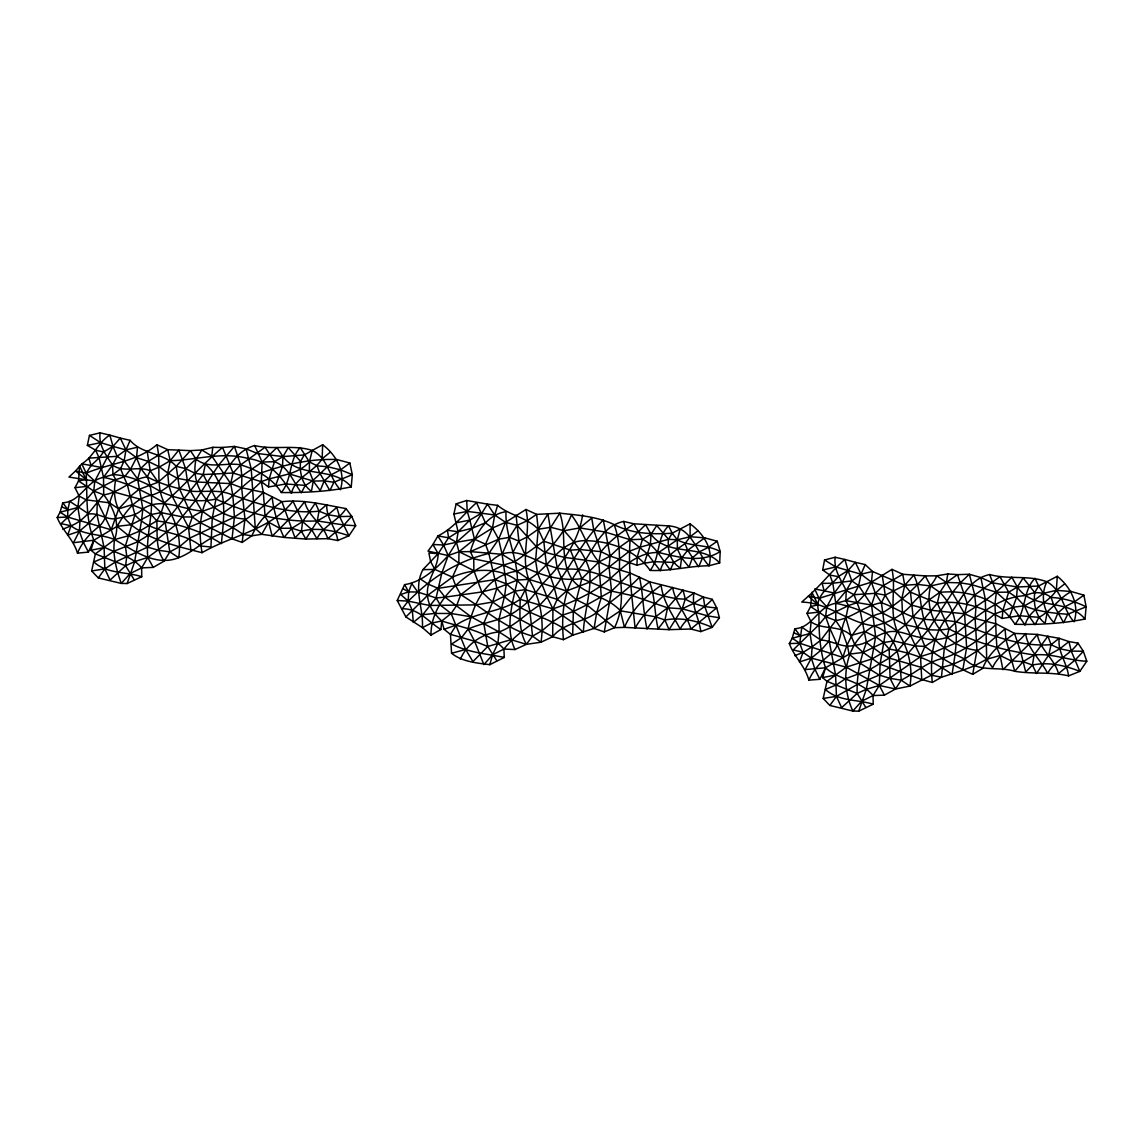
<?xml version="1.0" encoding="UTF-8"?>
<svg xmlns="http://www.w3.org/2000/svg" width="1144" height="1144" viewBox="0 0 1144 1144"><rect width="100%" height="100%" fill="white"/><g stroke="black" fill="none" stroke-linecap="round" stroke-linejoin="round"><path stroke-width="1.5" d="M514.972 649.549C504.618 627.498 512.712 602.573 517.417 580.079C517.217 556.713 505.004 534.906 505.991 511.711C486.4 514.514 475.346 534.234 470.327 551.622L473.73 558.83L473.873 570.656L481.781 591.977L492.621 602.044L510.567 614.342L552.652 636.736L563.449 639.668L572.672 635.192L594.065 628.428L596.71 612.555L601.315 597.382L598.827 562.019C587.087 547.847 582.625 529.472 571.414 514.957C561.904 538.824 540.611 561.561 516.788 571.228C487.287 575.089 473.201 602.602 468.153 629.028L474.631 641.241L483.855 664.592L492.635 654.74L503.918 649.063L514.972 649.549L526.369 644.329L540.983 642.227L552.652 636.736L552.952 608.837L557.199 599.342L566.58 590.962L589.761 582.153L629.157 551.351L639.525 547.347L668.496 539.31L677.305 539.811L690.118 536.722L704.704 537.852L717.259 541.241L720.191 551.551C701.401 563.491 678.707 557.257 658.629 552.495C638.481 551.909 623.68 566.38 609.838 579.007C593.579 592.864 573.173 602.187 552.952 608.837C536.236 621.678 516.888 632.432 503.918 649.063L504.261 657.457L489.789 664.664C476.748 663.034 462.176 661.747 451.551 653.267L450.45 634.362L456.342 624.981C475.647 611.883 500.643 612.469 520.191 599.356L525.353 589.618L528.785 579.307C520.177 556.513 531.288 532.832 525.968 509.48L505.562 522.322L492.492 527.999L474.488 539.21L458.958 551.723L448.219 555.569C436.565 568.296 422.279 582.01 404.59 584.613L397.24 600.486L405.877 616.931L422.393 627.613L430.959 635.077L440.883 629.515L441.756 620.977L451.122 613.484L456.771 605.333L460.703 594.708L492.535 570.498L503.403 565.064L514.814 561.69L543.786 541.198L550.807 527.298L559.788 513.184C578.335 515.158 596.953 516.459 614.113 524.581C631.931 533.89 652.552 534.52 672.186 533.19L690.061 523.852C703.16 533.304 713.956 549.006 708.98 565.765C689.217 565.908 669.912 571.457 650.149 570.413C635.907 550.092 609.809 541.012 585.871 540.697C559.745 539.682 549.306 568.496 528.785 579.307L517.417 580.079L496.896 588.145L481.781 591.977L444.987 597.154L436.093 597.94L417.803 592.049L408.665 591.877L400.686 594.508L408.179 601.129L412.369 610.653L413.299 622.379L422.765 614.7L436.093 597.94L441.841 572.987L448.219 555.569L456.499 542.299L472.501 528.128L487.473 504.118L497.626 505.333C509.681 515.672 526.912 517.202 538.181 529.243L543.786 541.198L546.389 564.807L554.096 587.001L557.199 599.342L584.555 619.691L594.065 628.428L604.261 631.903L614.485 627.698L624.467 627.37L669.068 629.658L690.89 629.014L700.786 631.588L712.154 627.37L719.419 617.76L716.716 607.836L712.254 599.327L703.374 597.054L693.979 593.007L649.577 581.824L630.373 573.115L609.037 566.723L598.827 562.019L564.149 557.342L544.43 552.137L536.15 546.374L517.059 525.353L505.562 522.322L494.708 515.014L487.473 504.118L466.666 500.5L456.184 503.832L453.882 514.042L458.115 531.788L456.499 542.299L458.958 551.723L458.815 563.091L452.466 577.105L427.541 595.438L405.877 616.931M312.255 450.45L309.38 461.919C296.639 475.933 277.592 474.917 261.29 481.681L243.129 498.612L223.495 512.684L188.574 527.498L147.748 557.486L134.692 561.547L125.583 565.765L110.067 580.079L104.848 568.84L104.104 547.561L96.882 514.185L97.311 501.458L93.736 491.048L94.795 481.123L113.027 446.389L120.292 438.052L130.116 440.34C141.927 454.54 164.05 452.595 176.205 466.323L185.6 468.625L194.966 473.258L203.203 474.56L233.076 473.03L261.29 481.681L268.525 486.972L285.671 483.969L305.219 485.385C317.474 479.093 324.753 466.523 337.094 459.602L349.835 463.02L352.309 474.66L351.237 486.886C328.457 491.605 304.604 492.778 281.338 492.535C272.258 477.949 256.642 469.712 240.64 464.85C225.783 462.076 209.08 469.712 196.067 459.159L190.419 450.636L167.739 449.649L156.842 444.73C136.78 461.976 109.667 463.134 86.186 473.187L75.561 470.971L68.955 477.077L94.795 481.123L113.971 491.977L140.626 499.327L152.495 504.647L161.204 512.641L165.208 522.408L169.812 551.894L164.25 561.032L153.239 567.395L141.641 567.896L130.116 573.587L121.25 583.411L98.327 577.934L91.634 570.97L95.367 553.896L114.557 539.568L128.629 535.735L139.74 531.03L156.814 520.849L161.204 512.641L164.307 503.002C184.542 485.371 201.973 464.578 222.537 447.461L234.406 446.417L246.103 448.891L257.5 453.496L282.983 456.57L304.218 454.954L322.651 444.73C336.379 455.055 346.046 472.443 340.354 489.746C329.086 477.963 328.685 458.415 312.255 450.45C293.622 444.344 273.616 450.221 254.669 445.545C232.561 451.68 225.697 475.375 211.683 490.69C199.213 508.68 198.398 531.803 202.059 552.695C165.88 543.357 105.176 530.616 115.716 479.708L112.999 474.531L112.512 465.022C106.12 455.169 98.455 445.502 100.057 432.832L89.461 435.406L87.344 445.388L95.638 450.236L103.575 451.966L113.027 446.389L125.969 449.921L136.522 457.686L148.177 461.361L159.531 466.924L167.725 473.044L177.463 478.321L196.739 482.01L230.688 483.597L241.656 487.716L263.349 492.378L281.925 501.701C303.646 499.156 324.896 504.933 346.017 508.579L351.723 516.302L355.67 525.711L348.949 535.778L337.766 540.511L327.77 538.667L305.848 539.053L283.969 537.423L261.762 534.319L251.823 535.792L243.486 534.577L233.304 527.884L212.255 518.089L201.916 511.025L190.39 491.119L187.287 480.323L185.6 468.625L178.836 450.021L170.213 460.732L159.531 466.924L150.221 470.77C138.066 465.408 123.781 473.373 112.512 465.022L103.518 477.334C86.243 480.666 80.895 501.916 62.777 502.774L60.074 512.226L57.2 517.503C62.234 530.473 73.588 539.525 77.477 553.153L88.431 552.094L93.865 540.211L117.131 526.34L131.131 524.738L151.108 514.5L161.204 512.641L182.64 516.931L192.378 517.002C204.79 507.521 222.465 508.151 232.818 495.166C242.213 487.716 250.422 478.75 261.032 472.93C285.628 464.35 311.139 458.387 337.094 459.602M1071.256 591.519L1056.355 590.347L1043.514 593.307L1034.262 600.3L1024.423 605.834L1013.169 607.192L994.994 613.827L976.046 629.486L956.012 642.942L932.903 652.652L920.52 656.613L879.307 685.442L866.323 689.317L857.171 693.421L841.612 707.678L836.436 696.367L835.578 675.031L829.2 640.883L829.543 627.656L825.625 616.716L826.797 606.849L834.291 593.064L842.427 582.11L848.076 570.498L855.354 562.319L865.193 564.593L872.543 571.485L904.732 585.299L910.467 592.149L937.322 603.174C960.145 599.785 982.567 607.235 1002.115 618.446L1019.418 615.715L1038.938 617.331C1051.264 610.91 1058.643 598.269 1071.256 591.519L1083.883 595.152L1086.142 606.792L1084.998 619.004C1062.175 623.694 1038.266 624.824 1014.971 624.295C999.37 599.17 968.11 589.532 939.839 592.349L930.644 585.957L925.253 575.904L902.759 574.274L891.991 569.354L871.428 582.153L819.004 598.341L808.422 596.081L801.744 602.087C828.499 602.616 847.704 622.436 873.93 625.911C897.697 633.619 899.971 659.058 901.2 680.165L895.48 689.017L884.412 695.152L873.029 695.566L861.646 701.215L852.823 711.039L829.858 705.448L823.194 698.441L826.969 681.366L846.274 667.167L871.914 658.944L889.174 649.12L893.793 640.94L897.268 631.173L905.533 624.796L928.871 599.999L939.839 592.349L946.388 582.468L957.485 574.631L969.34 574.274L980.851 577.548L992.105 582.739L1017.345 587.029L1038.609 586L1057.271 576.29C1070.712 587.058 1079.779 604.59 1074.087 621.821C1062.776 609.966 1062.905 590.318 1046.803 581.767C1028.542 574.817 1008.35 579.779 989.66 574.531C966.237 579.507 960.173 604.962 945.058 619.934C932.031 637.866 930.029 661.032 932.317 682.453L921.749 679.536L880.079 664.149L863.119 652.438L854.94 645.116L850.936 635.435L845.888 617.832L848.405 605.605L845.831 600.657L846.26 590.561C840.983 579.879 833.69 570.027 835.12 557.257L824.552 559.988L822.679 569.998L829.915 575.089L838.209 576.619L848.076 570.498L861.032 574.202L871.428 582.153L883.111 585.728L893.922 591.248L901.801 598.526L911.368 605.047L930.587 610.181L964.606 613.813L975.117 618.432L996.424 623.981L1014.528 633.404L1037.322 634.419L1059.158 638.295L1068.939 641.569L1078.034 643.142L1083.325 651.279L1086.8 661.218L1079.836 671.371L1068.553 675.889C1050.95 671.585 1032.574 674.331 1014.699 671.271C997.925 665.937 978.077 673.072 964.749 658.958C946.66 651.136 928.756 639.61 923.88 619.147C919.905 604.575 920.577 588.931 913.827 575.103L904.732 585.299L885.227 595.109L875.346 593.336L854.039 594.694L846.26 590.561L835.764 603.317C818.132 606.005 812.941 627.627 794.865 628.742L792.206 638.238L789.317 643.6C794.193 656.742 805.19 666.351 808.865 680.137L819.848 679.307L825.482 667.796L849.062 654.182L863.119 652.438L883.697 642.542L893.793 640.94L915.014 645.888L924.881 646.446C939.724 657.328 955.898 666.88 972.715 674.331L982.667 668.439C988.359 653.424 1001.801 642.556 1014.528 633.404L1020.748 652.123L1025.725 672L1032.431 665.036L1034.104 654.983L1047.933 636.193L1051.036 644.673L1048.791 654.868L1036.507 673.516L1032.431 665.036L1023.065 661.69L1011.182 660.874L1000.113 655.498L996.996 648.133L996.209 637.365L994.98 603.832L996.367 592.249L989.66 574.531M1046.803 581.767C1040.239 595.581 1043.371 611.725 1053.939 622.608L1058 612.812L1065.264 606.577L1074.502 601.83L1083.883 595.152M141.641 567.896C129.301 552.781 107.793 552.967 93.865 540.211C85.514 519.061 87.316 495.567 86.186 473.187L81.796 463.863C93.694 456.642 97.984 442.299 109.824 435.12L120.292 438.052L125.969 449.921L124.153 460.789L120.535 468.826L112.999 474.531L103.518 477.334L103.718 494.823C113.328 507.235 120.463 523.981 114.557 539.568C112.398 554.482 116.273 569.426 121.25 583.411L127.127 583.54L141.727 576.705L141.641 567.896L147.748 557.486C145.345 530.287 157.958 503.389 147.304 476.891L140.741 468.468L136.522 457.686L137.494 447.204L125.969 449.921L117.117 456.327L112.512 465.022M430.959 635.077C430.759 601.072 462.691 575.761 490.604 561.818C515.358 536.836 540.411 570.356 567.796 569.14C593.993 567.896 616.301 583.326 641.241 588.845C655.598 593.35 669.998 599.199 685.285 599.098C694.794 604.776 705.719 607.364 716.716 607.836L690.89 629.014C686.686 614.085 675.017 602.673 672.629 587.387C659.302 600.314 643.972 611.482 635.063 628.313C632.418 598.913 627.87 569.297 630.115 539.725L625.825 529.929L623.68 521.435C599.613 526.655 592.592 552.967 578.578 569.726C563.191 589.389 561.203 615.658 563.449 639.668M1078.034 643.142C1069.826 655.24 1054.525 660.174 1047.632 673.43C1040.825 659.602 1027.898 649.835 1025.625 633.533C1015.6 646.288 999.27 652.452 992.592 667.638L986.686 659.273L985.327 599.342L980.851 577.548M497.626 505.333L494.708 515.014L481.467 513.184L469.841 520.105L458.115 531.788L448.562 537.794L438.166 553.667L422.894 569.626C412.87 588.76 423.709 608.022 422.393 627.613L431.159 623.194L441.756 620.977C463.363 627.984 488.088 631.159 503.918 649.063M202.059 552.695C231.903 535.12 270.742 530.101 292.964 501.129L302.602 521.621L301.387 531.202L305.848 539.053L317.317 520.935L318.99 511.168L315.444 502.96L302.602 521.621L291.92 528.228L283.969 537.423C278.092 524.71 273.516 511.096 272.2 497.097C258.401 512.726 240.011 523.394 222.093 533.504C205.92 538.109 194.68 551.708 178.736 557.686C155.627 566.981 133.819 550.521 114.557 539.568C100.415 533.619 83.355 535.549 71.014 525.811L67.61 517.031L67.882 509.638L69.727 501.315L88.789 514.028C98.384 512.526 106.035 519.948 115.716 518.718C125.182 516.444 135.807 516.673 142.843 508.937C161.49 496.682 182.139 509.566 201.916 511.025M190.977 550.822L188.574 527.498L172.329 496.496L168.826 485.571L167.725 473.044L170.213 460.732C196.568 460.017 223.008 451.236 249.177 458.773C268.554 461.046 282.411 477.162 291.377 493.278C295.567 476.833 314.042 472.1 322.15 458.73L322.651 444.73M623.68 521.435L633.876 523.809L668.554 525.882L672.186 533.19L668.496 539.31C667.224 550.035 670.584 562.133 680.294 567.982L681.624 557.957L687.687 550.264L704.704 537.852M1086.8 661.218C1068.982 660.66 1052.037 653.038 1034.104 654.983L1023.065 661.69L1014.699 671.271L1005.933 639.367L1005.061 628.914L986.957 644.472L964.749 658.958L953.252 664.206L941.841 667.553L931.416 675.203L909.909 686.071L895.48 689.017L879.307 685.442L846.274 667.167L811.339 658.143L803.059 652.352L799.756 643.228L801.787 627.184L820.906 640.111C832.589 640.311 842.785 648.991 854.94 645.116C866.651 644.887 874.631 635.892 885.399 632.732C897.983 628.356 909.351 636.279 921.721 637.551C933.647 641.941 946.345 639.038 956.999 632.761C977.419 616.101 997.997 596.982 1025.825 595.609C1033.919 591.248 1043.8 591.72 1051.121 597.44C1063.319 598.055 1075.188 601.444 1086.142 606.792L1067.652 614.285C1052.795 613.07 1038.409 611.783 1024.423 605.834L1016.544 597.454L1008.693 592.149L999.956 576.662L974.731 594.98L967.238 603.374L964.606 613.813L966.623 647.618L962.762 670.255L941.441 677.248L932.317 682.453M525.968 509.48L536.636 514.371L559.788 513.184C567.596 534.891 558.787 559.344 572.329 579.708C584.684 595.323 607.106 595.867 620.305 610.782L655.583 616.802L664.936 620.005C680.952 616.945 697.468 620.906 712.154 627.37L704.804 606.606L703.374 597.054L693.779 603.374L682.167 608.794L667.581 607.822L632.246 595.624L611.511 591.091L581.838 578.621C553.181 582.611 525.554 569.555 502.102 554.268L470.327 551.622L458.958 551.723L473.73 558.83L503.403 565.064L516.788 571.228L528.785 579.307L566.58 590.962L576.061 599.613L586.858 604.876L614.485 627.698C623.537 609.638 622.064 589.589 619.404 570.284C619.733 554.883 619.648 539.21 614.113 524.581M304.218 454.954L300.572 461.347C299.428 472.229 301.873 484.727 311.454 491.262L313.27 481.081L309.409 471.257L309.38 461.919L300.2 447.547C288.631 460.203 292.406 479.164 281.338 492.535M420.277 578.921L428.013 584.098L438.123 588.345L495.023 579.579L506.277 583.812L514.929 591.091L520.191 599.356C519.919 614.485 518.561 630.716 526.369 644.329L532.518 636.121L542.127 630.687L552.252 622.079L562.934 615.029L573.358 611.497L586.858 604.876L611.511 591.091L630.373 573.115M543.786 541.198L570.413 550.135L579.879 549.52L600.943 551.651L610.152 556.056L636.922 565.222L637.294 556.842L642.456 539.239L651.036 534.291L656.756 525.525L668.496 539.31M650.149 570.413C660.646 556.913 656.155 537.837 668.554 525.882C692.878 527.57 695.695 551.608 708.98 565.765L719.676 562.891L720.191 551.551C706.777 543.986 690.433 546.989 677.305 539.811L672.186 533.19M300.572 461.347L288.274 447.661L282.983 456.57L282.468 466.466L275.833 485.127M557.199 599.342L525.353 589.618L514.929 591.091L492.621 602.044L476.133 604.861L429.658 605.462L408.179 601.129L408.665 591.877L411.726 583.569L417.803 592.049L408.179 601.129L402.23 608.78C418.776 608.451 428.213 621.635 440.883 629.515M838.209 576.619C830.015 587.387 813.312 596.01 818.947 612.126C818.761 630.659 819.676 650.092 825.482 667.796C839.41 680.408 860.803 680.466 873.029 695.566L873.229 704.175L858.715 711.168L852.823 711.039C839.61 682.024 844.029 642.456 873.93 625.911C888.43 622.851 901.315 616.058 911.368 605.047C919.132 594.522 931.545 588.216 936.793 575.818L947.79 573.945L957.485 574.631L967.238 603.374M88.431 552.094L83.283 542.17L79.379 531.216L80.037 520.32L77.864 507.507L79.193 496.11L75.004 487.673L78.536 480.981L79.594 466.023L86.086 479.407L78.536 480.981L93.736 491.048L103.718 494.823C119.905 492.821 131.288 478.721 147.304 476.891C160.689 484.084 175.561 488.116 190.39 491.119C204.633 492.521 219.205 488.788 232.818 495.166C260.432 504.576 289.375 514.4 318.99 511.168L328.056 514.786L339.582 516.587L351.723 516.302L344.001 525.01L327.77 538.667C323.337 523.938 307.993 516.516 304.747 501.587L297.097 511.225L272.2 536.15L268.597 522.222L265.065 516.645L263.349 492.378L261.29 481.681L262.119 462.047L254.669 445.545M1014.971 624.295C1026.454 610.653 1022.564 590.905 1034.991 578.292L1038.609 586L1034.734 592.535C1033.389 603.574 1035.377 616.502 1045.13 623.294L1047.06 612.955M921.749 679.536L920.52 656.613L905.533 624.796L902.473 612.912L901.801 598.526L904.732 585.299L917.302 584.355L930.644 585.957L946.388 582.468L960.302 582.825L971.742 584.641L996.367 592.249L1013.169 607.192L1025.024 625.139C1029.457 608.594 1047.875 603.646 1056.355 590.347L1057.271 576.29M494.708 515.014L492.492 527.999L485.514 544.229L488.86 553.453L496.896 588.145C515.401 613.87 549.749 614.814 572.672 635.192L573.358 611.497L581.838 578.621L598.827 562.019L610.152 556.056L619.219 547.447L630.115 539.725L645.573 524.696L651.036 534.291L650.335 544.773L644.301 563.206L636.922 565.222M819.848 679.307L814.957 669.269L811.339 658.143L812.154 646.76L809.981 633.519L811.082 621.878L806.963 613.413L810.61 606.563L811.882 592.277L818.017 604.818L810.61 606.563L825.625 616.716L835.764 620.563L841.669 629.429L847.518 645.931L849.062 654.182L860.345 663.377L879.207 675.06L890.075 678.349L901.2 680.165L909.909 686.071C913.269 666.952 908.007 647.146 897.268 631.173C888.659 611.182 896.41 589.989 891.991 569.354M268.525 486.972L269.126 479.093L274.46 461.69L282.983 456.57C299.842 479.093 333.505 465.937 351.237 486.886M1034.734 592.535L1023.108 577.992L1017.345 587.029L1016.544 597.454L1009.48 616.845M301.387 531.202L295.023 537.852L281.925 501.701C269.483 510.224 257.9 521.864 251.823 535.792L242.156 542.428L232.032 538.824L234.434 517.074L232.818 495.166L230.688 483.597L233.076 473.03L222.537 447.461L212.77 447.333L201.802 449.992L196.067 459.159C189.032 489.518 215 517.746 244.959 518.961L261.762 534.319L268.597 522.222L279.822 528.299L291.92 528.228L301.387 531.202C317.16 527.084 333.862 530.559 348.949 535.778L339.582 516.587L336.794 507.421L328.056 514.786L317.317 520.935C282.296 522.522 247.69 513.556 215.959 499.056C197.44 503.088 177.72 499.385 160.675 491.605C145.746 482.725 130.616 475.689 112.999 474.531M196.067 459.159C181.353 471.257 170.842 489.746 151.451 495.18C134.577 498.384 125.096 512.469 117.131 526.34L128.629 535.735L147.505 547.132L158.63 550.264L169.812 551.894L178.736 557.686C181.681 538.424 175.804 518.547 164.307 503.002C154.783 484.484 161.776 464.235 156.842 444.73M865.679 707.235L857.171 693.421C856.584 675.889 860.088 659.144 866.451 642.642L860.288 611.268L854.039 594.694L858.686 585.614L861.032 574.202L865.193 564.593M1002.115 618.446L1002.916 610.267L1008.693 592.149L1017.345 587.029C1033.118 610.853 1067.481 597.854 1084.998 619.004M962.762 670.255L974.316 665.879L986.686 659.273L1000.113 655.498L1002.945 669.698L1029.171 644.086L1037.322 634.419C1039.91 649.692 1054.468 658.544 1058.472 673.573L1075.174 660.016L1083.325 651.279L1071.227 651.065L1059.83 648.805L1051.036 644.673C1021.549 647.061 992.978 635.992 965.965 625.511C952.709 618.689 938.023 621.078 923.88 619.147C908.121 617.846 895.966 607.421 881.423 602.731C865.05 605.348 852.38 618.16 835.764 620.563L820.906 640.111L812.154 646.76L803.059 652.352L793.192 649.892L818.189 625.539L825.625 616.716L848.405 605.605L857.356 602.53L864.707 594.565L871.428 582.153L872.543 571.485L861.032 574.202L851.837 580.923L846.26 590.561M120.535 468.826L127.456 485.113L134.892 514.814C152.166 534.906 181.41 530.187 200.729 546.003L210.939 546.989L212.255 518.089L215.959 499.056L230.688 483.597L211.812 456.056L212.77 447.333M489.789 664.664L492.635 654.74L497.869 643.314L499.099 631.946L498.884 619.762L504.647 595.624L506.277 583.812L502.102 554.268L509.495 537.337L517.059 525.353L527.012 520.877L536.636 514.371L538.181 529.243L535.621 560.717L537.58 573.344L547.004 596.925L552.952 608.837L573.173 622.894L583.354 632.36C584.255 611.668 591.691 591.748 589.66 570.899C585.413 555.112 574.86 542.556 564.078 530.744L550.807 527.298L538.181 529.243L527.627 536.693L518.904 541.055L513.184 551.894M930.644 585.957C922.536 616.516 945.931 647.289 976.947 650.278L986.686 659.273M134.134 579.679L125.583 565.765L126.784 556.427L125.382 546.046L134.892 514.814M866.451 642.642L881.366 653.696L889.245 658.057L921.106 667.324L931.416 675.203L941.441 677.248L944.329 648.119L949.019 628.885L964.606 613.813L946.388 582.468L947.79 573.945M242.156 542.428L244.959 518.961L241.656 487.716L241.87 476.347L240.64 464.85L234.406 446.417L218.504 465.25L195.395 500.7L175.79 524.71L147.505 547.132L115.272 562.062L104.848 568.84L98.327 577.934M604.261 631.903L611.511 591.091L609.037 566.723L610.152 556.056L603.317 519.977C577.992 545.23 565.15 579.836 539.725 605.004C525.954 613.684 514.6 626.24 499.099 631.946C482.582 633.218 466.809 643.8 460.388 659.216M972.715 674.331L976.947 650.278L975.117 618.432L975.946 607.321L974.731 594.98L969.34 574.274L960.302 582.825L952.552 592.392L928.284 629.743L907.979 653.51L879.207 675.06L858.086 683.998L836.436 696.367L829.858 705.448M598.827 562.019L600.943 551.651L608.165 543.629L617.331 535.621L633.876 523.809L642.456 539.239C655.641 545.788 661.632 558.93 670.27 569.869L673.759 562.462L681.624 557.957L689.017 567.067L692.506 557.714L699.47 551.78L708.408 547.332L717.259 541.241M496.739 660.631L487.744 646.489L474.631 641.241L450.45 634.362L444.087 629.314L441.756 620.977C434.334 614.242 428.128 605.762 427.541 595.438C425.782 580.308 438.123 568.783 438.166 553.667L432.918 544.472L437.909 535.935C453.582 528.371 463.749 513.87 476.547 502.659L485.371 522.794L492.492 527.999L498.627 539.224L502.102 554.268M141.727 576.705C125.74 571.485 107.207 574.088 93.808 561.961L104.976 557.271L113.799 551.265L137.652 541.841L157.128 529.786L165.208 522.408L203.203 474.56L205.391 464.164C229.143 484.57 223.909 516.144 221.407 543.629C201.845 531.231 179.708 524.024 156.814 520.849L151.108 514.5L142.843 508.937L131.789 504.804L118.661 508.88L109.524 502.831L86.186 499.856L79.193 496.11M504.261 657.457C486.486 653.696 468.168 652.595 451.637 644.043L461.604 637.537L468.153 629.028C485.228 621.449 505.004 620.763 519.819 608.322C529.143 602.087 535.549 592.821 542.299 584.083C561.304 564.979 578.464 542.17 582.654 514.829M664.936 620.005L667.581 607.822L683.011 589.989L685.285 599.098L682.167 608.794L669.068 629.658L664.936 620.005L658.115 628.842C654.382 613.27 655.298 597.039 649.577 581.824L632.246 595.624L620.305 610.782L594.065 628.428M873.229 704.175C857.156 699.327 838.766 701.529 825.382 689.446L836.55 684.784L845.359 678.821L869.583 669.698L889.245 658.057L897.511 650.907L937.322 603.174L939.839 592.349C962.819 615.415 956.413 645.845 952.037 674.474C933.504 660.803 911.839 652.709 889.174 649.12L883.697 642.542L875.66 636.779L864.878 631.574L850.936 635.435C840.082 624.653 823.108 630.373 811.082 621.878M681.624 557.957L677.405 549.034L677.305 539.811L680.165 529.229M125.583 565.765L95.367 553.896L90.991 550.25L93.865 540.211L73.488 542.714L79.379 531.216L88.946 523.151L96.882 514.185M858.715 711.168L866.323 689.317L875.66 636.779L871.542 605.047L875.346 593.336L883.111 585.728L902.759 574.274L904.732 585.299M857.171 693.421L826.969 681.366L822.593 677.591L825.482 667.796L805.147 669.597L811.339 658.143L821.092 650.135L829.2 640.883M127.127 583.54L134.692 561.547L141.641 519.876L142.843 508.937L137.609 478.95L140.741 468.468L148.177 461.361L167.739 449.649L170.213 460.732M496.896 588.145L492.621 602.044L483.783 623.265L487.744 646.489L472.915 661.604L465.665 649.477L451.122 613.484L440.383 605.147L436.093 597.94M188.574 527.498L192.378 517.002L179.479 488.874L176.205 466.323L190.419 450.636L201.802 449.992L211.812 456.056M845.888 617.832C839.868 629.3 841.455 643.843 831.731 653.281C822.15 660.374 813.699 669.097 808.865 680.137M113.971 491.977C107.636 502.817 108.98 516.831 99.685 525.954C90.204 533.118 82.039 542.056 77.477 553.153M505.562 522.322L498.627 539.224L488.86 553.453C461.962 559.974 438.138 573.258 417.803 592.049M920.52 656.613L924.881 646.446L934.519 640.054M125.969 449.921L130.116 440.34M702.23 558.687L698.612 566.838L687.687 550.264L684.999 543.643L690.118 536.722L697.74 530.973M147.304 476.891L150.221 470.77L147.176 451.151M317.088 465.822L327.97 466.809L340.569 469.855L352.309 474.66L333.891 482.253L329.887 490.59L319.634 472.887L317.088 465.822L309.38 461.919M1067.652 614.285L1063.62 622.679L1053.538 604.647L1051.121 597.44M884.412 695.152L879.307 685.442L880.079 664.149L885.399 632.732L881.423 602.731L885.227 595.109L882.239 575.289M136.522 457.686L130.616 469.169L124.624 476.719L115.716 479.708L93.736 491.048L86.186 499.856L61.118 523.623L71.014 525.811C86.086 519.891 93.365 506.005 103.718 494.823M305.219 485.385L301.387 492.792C293.078 481.681 288.774 467.009 274.46 461.69L265.079 447.261L240.64 464.85L233.076 473.03M1038.938 617.331L1035.048 624.738L1029.185 616.387L1024.423 605.834M873.029 695.566L879.307 685.442M103.575 451.966L99.128 457.915L91.091 465.494L86.186 473.187L94.795 481.123M538.181 529.243L547.919 514.042L557.114 567.453L566.58 590.962M818.017 604.818L808.422 596.081C821.421 584.613 831.888 570.799 844.887 559.459L855.354 562.319L861.032 574.202M346.017 508.579C338.467 520.763 323.309 525.568 316.959 538.752L311.454 529.272L302.602 521.621M846.274 667.167L843.028 657.528C848.033 637.437 860.731 617.302 882.396 612.955C898.583 602.959 912.926 590.375 925.253 575.904L936.793 575.818L946.388 582.468M712.254 599.327C702.659 610.553 687.029 615.286 680.179 629.1C672.786 614.757 663.148 601.83 661.132 585.256C645.702 596.267 631.874 609.452 624.467 627.37L620.305 610.782M114.557 539.568L111.211 529.801L118.661 508.88L130.616 496.124L138.939 489.375L158.187 482.225L176.205 466.323M964.606 613.813C981.566 603.403 998.24 591.963 1011.782 577.162L1017.345 587.029M230.688 483.597L262.119 462.047L276.905 447.504L282.983 456.57M263.349 492.378L244.301 510.539L234.434 517.074L189.589 538.195L179.622 546.589L169.812 551.894M552.652 636.736C563.849 622.536 583.04 622.837 596.71 612.555C611.368 601.243 626.554 590.561 639.482 577.205C643.185 594.337 643.128 611.883 647.003 628.957L655.583 616.802L667.581 607.822M996.424 623.981C980.966 638.867 963.62 651.794 942.899 658.372C926.955 661.833 915.271 673.058 901.2 680.165M318.99 511.168L326.812 504.59C325.883 517.975 336.164 527.842 337.766 540.511M564.078 530.744L579.808 527.913L591.734 518.06L593.765 530.058L600.943 551.651M322.15 458.73L330.244 452.209M1051.036 644.673L1059.158 638.295C1057.514 651.994 1067.052 662.862 1068.553 675.889M1056.355 590.347L1064.606 583.969M677.305 539.811L658.629 552.495M349.835 463.02L340.569 469.855L331.402 474.66L324.21 480.852L320.248 490.576L313.27 481.081L290.533 474.288M835.764 620.563L835.764 603.317L845.831 600.657L854.039 594.694M684.999 543.643C674.931 550.693 663.491 558.072 660.274 570.756L647.475 553.925L630.115 539.725L605.162 532.017L579.808 527.913M685.285 599.098L693.979 593.007C691.305 606.692 699.284 618.489 700.786 631.588M1048.791 654.868L1059.83 648.805L1068.939 641.569L1071.227 651.065L1079.836 671.371C1064.964 665.408 1048.376 661.69 1032.431 665.036M470.327 551.622L498.627 539.224L509.495 537.337L518.904 541.055L524.881 554.511M62.777 529.229L71.014 525.811L67.625 535.22L79.379 531.216M485.371 522.794L472.501 528.128L458.115 531.788L447.447 530.201L448.562 537.794L456.499 542.299L474.488 539.21L485.514 544.229M794.765 655.698L803.059 652.352L799.499 661.918L811.339 658.143M444.087 629.314L456.342 624.981M487.744 646.489L511.025 639.668L526.369 644.329M422.894 569.626L434.877 569.44L452.466 577.105C475.861 566.766 509.552 566.423 525.353 589.618L530.001 611.911L532.518 636.121L540.983 642.227C544.272 620.62 540.468 597.94 528.785 579.307M451.551 653.267L465.665 649.477M822.679 569.998L835.735 566.938L848.076 570.498L851.837 580.923L858.686 585.614L871.542 605.047L882.396 612.955L905.533 624.796L928.284 629.743L939.195 630.115L949.019 628.885C975.546 643.114 1004.546 650.393 1034.104 654.983M77.864 507.507L60.074 512.226L67.61 517.031L111.211 529.801L97.311 501.458M809.981 633.519L792.206 638.238L799.756 643.228L843.028 657.528L829.543 627.656M456.499 542.299L443.543 545.002L432.918 544.472L427.999 551.122L448.219 555.569L458.815 563.091L473.873 570.656M87.344 445.388L100.615 442.656L113.027 446.389L117.117 456.327L124.153 460.789L137.609 478.95M90.991 550.25L104.104 547.561M453.882 514.042L467.252 511.397L481.467 513.184M456.413 522.751L469.841 520.105L474.488 539.21M822.593 677.591L835.578 675.031M91.634 570.97L104.848 568.84M644.301 563.206L654.154 561.647L673.759 562.462M823.194 698.441L836.436 696.367M851.837 580.923L832.832 583.24L822.15 583.368L824.138 590.819L834.291 593.064L835.764 603.317C857.886 607.521 878.892 618.189 897.268 631.173M75.004 487.673L87.03 486.357M806.963 613.413L818.947 612.126M117.117 456.327L88.817 458.143L91.091 465.494L101.258 467.438L103.518 477.334C124.982 481.91 145.56 491.534 164.307 503.002M422.765 614.7L434.591 613.441L451.122 613.484L471.028 616.773L499.099 631.946L511.025 639.668M57.2 517.503L67.61 517.031M630.115 539.725L642.456 539.239M789.317 643.6L799.756 643.228M262.119 462.047L274.46 461.69M313.27 481.081L324.21 480.852L333.891 482.253M996.367 592.249L1008.693 592.149M397.24 600.486L408.179 601.129M355.67 525.711L344.001 525.01L317.317 520.935M438.166 553.667L428.9 552.952L430.573 561.504L434.877 569.44M719.419 617.76L707.922 615.944L682.167 608.794M845.831 600.657L871.542 605.047M91.091 465.494L81.796 463.863L75.561 470.971L86.086 479.407M448.562 537.794L437.909 535.935L443.543 545.002L448.219 555.569M824.138 590.819L814.714 588.96L819.004 598.341L826.797 606.849M835.12 557.257L844.887 559.459L848.076 570.498M100.057 432.832L109.824 435.12L113.027 446.389M520.191 599.356L552.952 608.837M532.518 636.121C505.548 628.614 484.255 608.966 460.703 594.708L455.569 585.442L452.466 577.105M793.979 632.861L800.028 635.592L794.865 628.742M61.876 506.878L67.882 509.638L62.777 502.774M232.032 538.824L200.915 522.98L192.378 517.002M403.103 588.817L408.665 591.877L404.59 584.613M824.552 559.988L835.735 566.938M89.461 435.406L100.615 442.656M456.184 503.832L467.252 511.397L469.841 520.105M719.676 562.891C700.957 543.328 667.839 557.128 651.036 534.291M471.028 616.773L444.987 597.154L438.123 588.345M150.221 470.77L158.187 482.225M1038.609 586L1043.514 593.307M881.423 602.731L875.346 593.336L871.428 582.153M885.227 595.109L892.234 606.749M147.748 557.486L153.239 567.395M203.203 474.56L215.959 499.056M164.25 561.032C155.369 549.377 157.543 534.52 156.814 520.849M895.48 689.017L890.075 678.349L889.174 649.12M95.638 450.236L99.128 457.915L101.258 467.438M937.322 603.174L949.019 628.885M570.413 550.135L581.838 578.621M829.915 575.089L832.832 583.24L834.291 593.064M924.881 646.446L913.112 616.745L910.467 592.149M246.103 448.891L251.222 468.883L255.255 528.013M518.904 541.055L516.03 515.072M466.666 500.5L467.252 511.397M690.061 523.852L690.118 536.722"/></g></svg>
